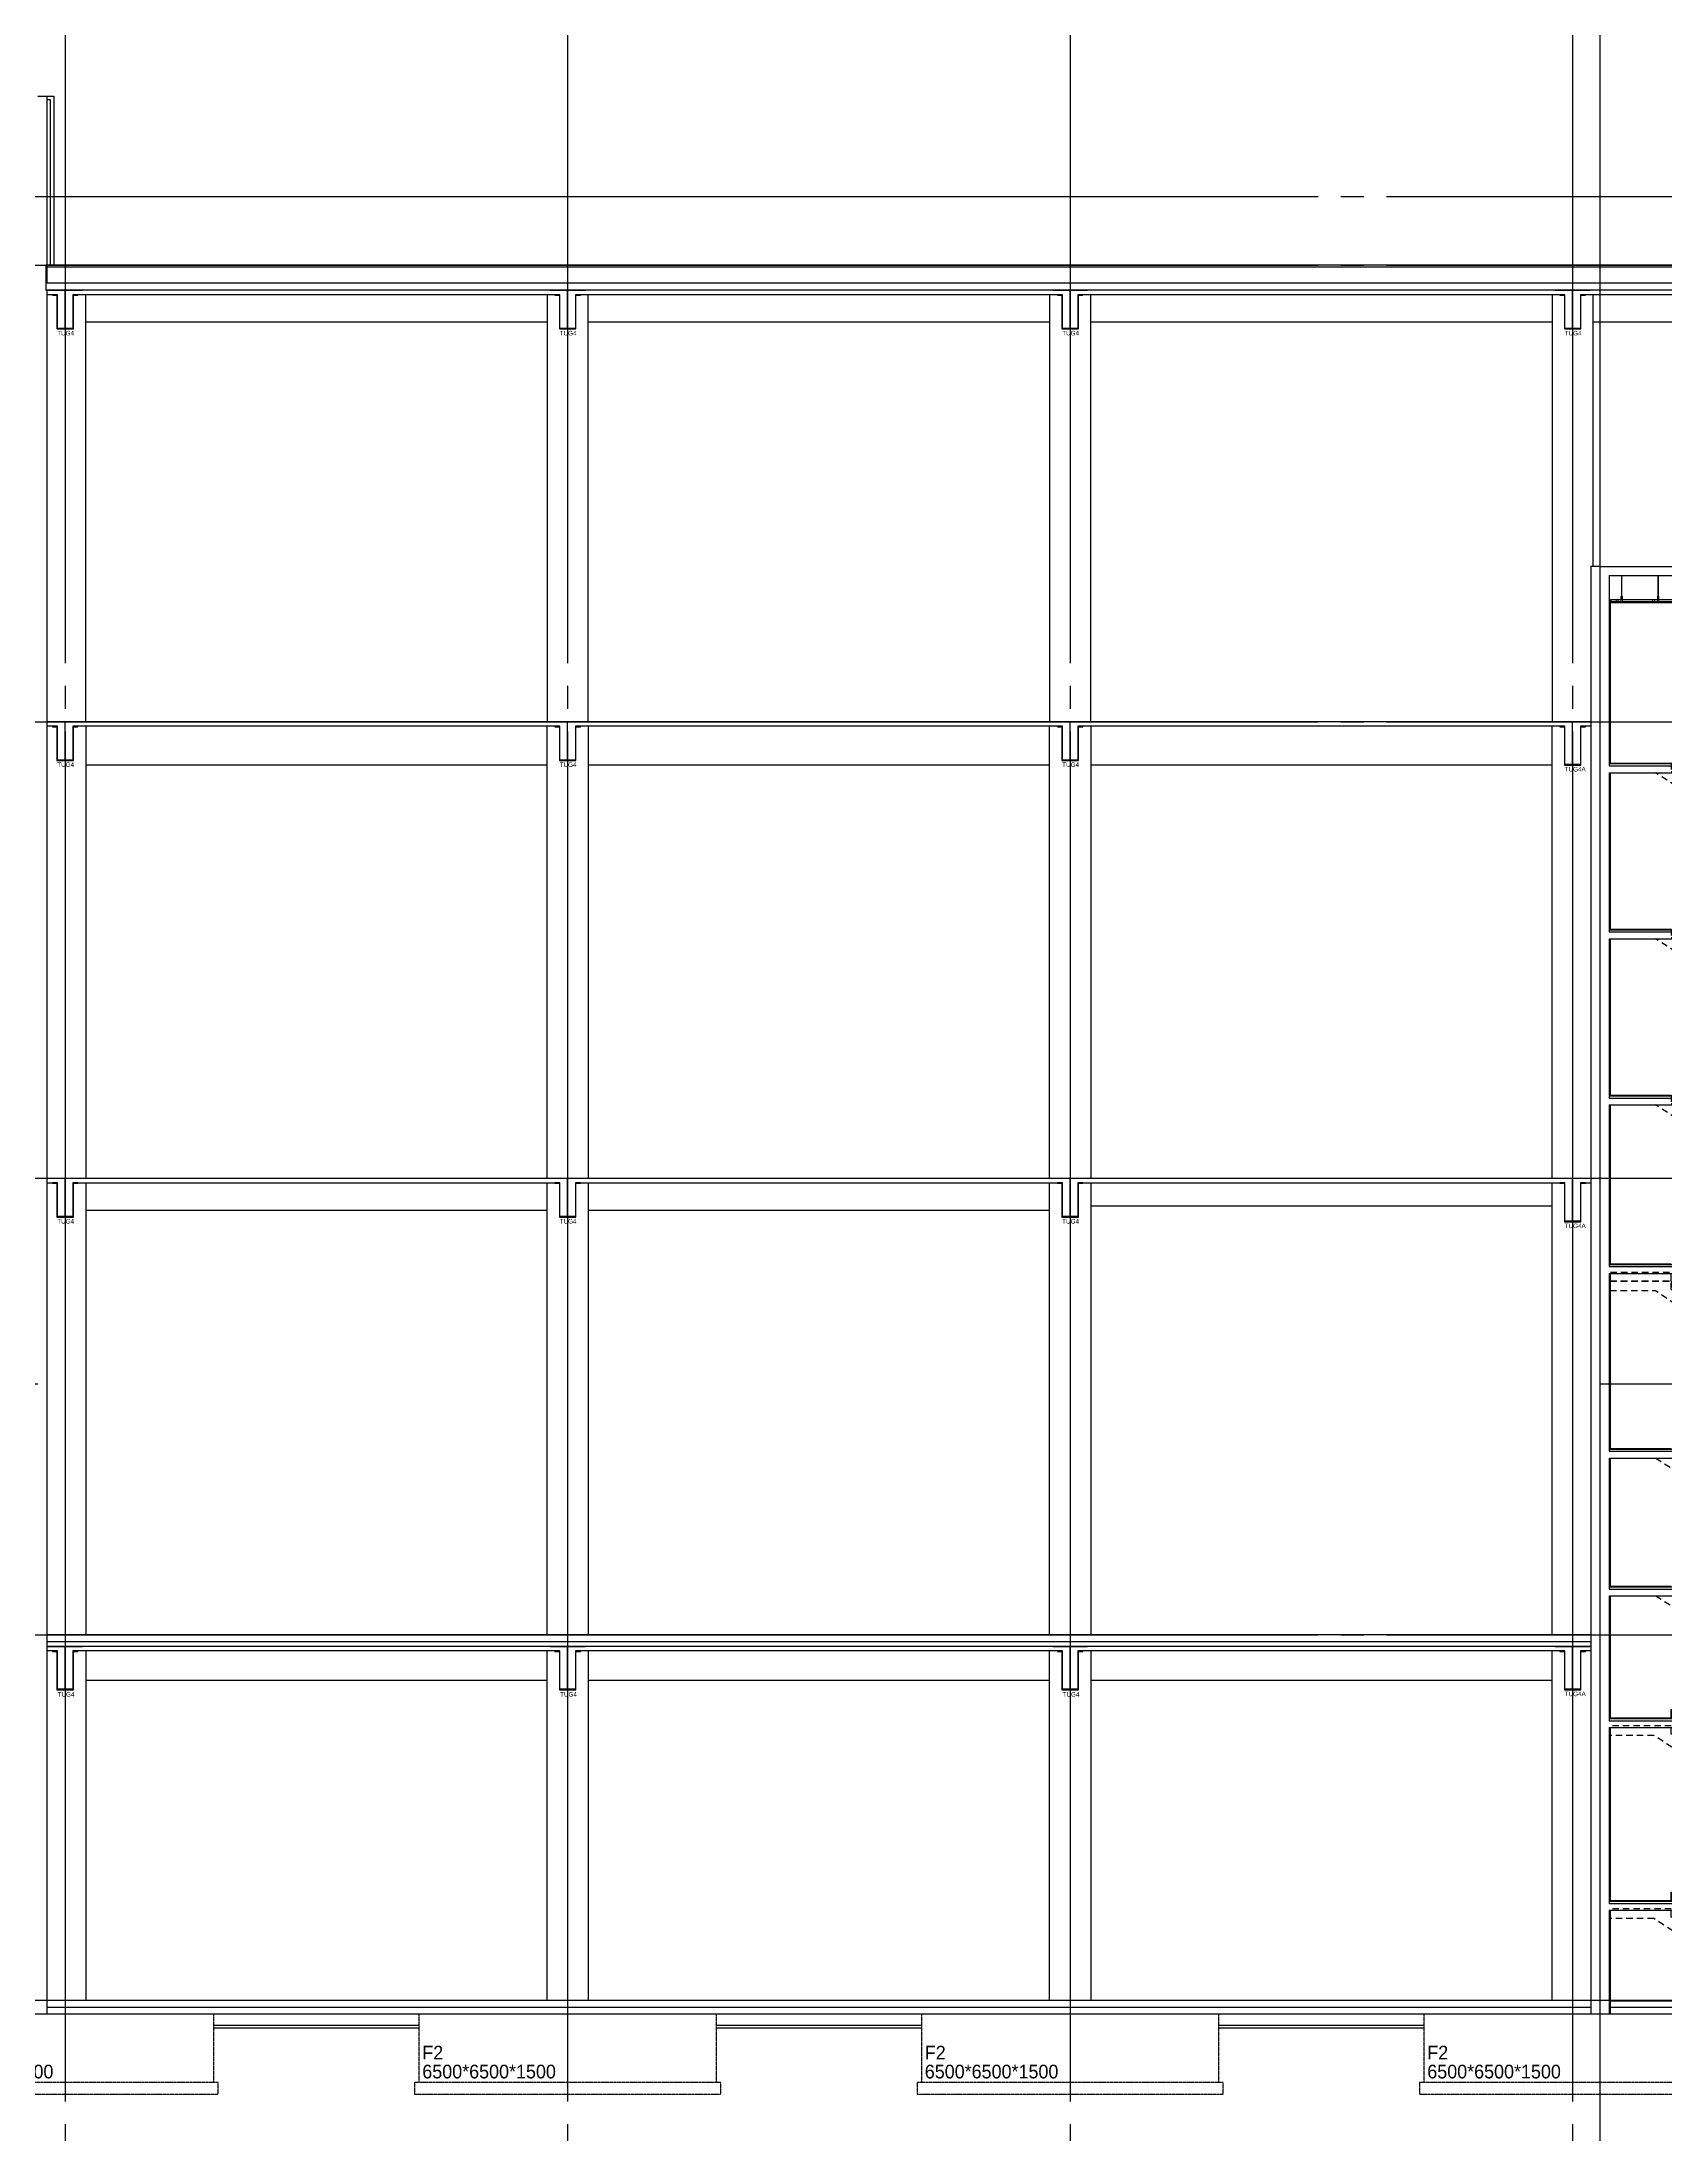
# Model space of a CAD drawing. Extents: x 152195838 to 323921156, y 365159662 to 730681027.
# Drawn here: x 160641997 to 160677532, y 365191130 to 365236951 of the extents above; entities that cross this region are included whole.
import ezdxf
from ezdxf.enums import TextEntityAlignment as Align
from ezdxf.xclip import XClip

# ---------------------------------------------------------------- set-up
doc = ezdxf.new("R2010")
doc.units = 0
doc.header["$MEASUREMENT"] = 0
doc.header["$XCLIPFRAME"] = 0
for name, pattern in [('CEN', [63, 60, -1, 1, -1]), ('H4', [4, 2, -2]), ('HIDDENX2', [0.75, 0.5, -0.25]), ('HIDK', [2.3, 1.4, -0.9])]:
    doc.linetypes.add(name, pattern=pattern)
doc.layers.get('0').update_dxf_attribs({"linetype": 'CONTINUOUS'})
doc.layers.get('Defpoints').update_dxf_attribs({"linetype": 'CONTINUOUS'})
for name, color, linetype in [('4', 4, 'CONTINUOUS'), ('4A.TEC CEN', 1, 'CEN'), ('4A.TEC ELE 4', 9, 'CONTINUOUS'), ('4A.TEC 단열재', 252, 'CONTINUOUS'), ('4A.TEC 마감선 1', 6, 'CONTINUOUS'), ('4A.TEC 벽체 1', 2, 'CONTINUOUS'), ('4A.TEC 벽체 2', 3, 'CONTINUOUS'), ('4A.TEC 벽체 3', 4, 'CONTINUOUS'), ('6A', 6, 'H4'), ('CEN', 1, 'CEN'), ('COL', 2, 'CONTINUOUS'), ('ELE', 4, 'CONTINUOUS'), ('FIN', 6, 'CONTINUOUS'), ('k-BESTO', 4, 'CONTINUOUS'), ('STL', 3, 'CONTINUOUS'), ('text', 3, 'CONTINUOUS'), ('㈜SE&C 기둥', 2, 'CONTINUOUS'), ('㈜SE&C 벽체 1', 2, 'CONTINUOUS'), ('㈜SE&C 벽체 4', 7, 'CONTINUOUS')]:
    doc.layers.add(name, color=color, linetype=linetype)
doc.layers.add('CEIL', color=9, linetype='CONTINUOUS', lineweight=0)
doc.layers.add('DEFPOINT', color=135, linetype='CONTINUOUS', plot=False)
doc.styles.add('돋움', font='')
doc.styles.get('돋움').set_extended_font_data('돋움')

# ---------------------------------------------------------------- blocks, each defined once
blk = doc.blocks.new('zw$B727')
at = {"layer": '4'}
for p, q in [((0, 0), (0, 71)), ((200, 0), (0, 0)), ((200, 0), (200, 71))]:
    blk.add_line(p, q, dxfattribs=at)
at = {"layer": '6A'}
for p, q in [((180, 71), (200, 71)), ((180, 66), (198, 66)), ((198, 66), (236, 10)), ((200, 71), (241, 10))]:
    blk.add_line(p, q, dxfattribs=at)
at = {"layer": 'FIN'}
for p, q in [((20, 35), (20, 71)), ((20, 35), (35, 20)), ((35, 20), (165, 20)), ((165, 20), (180, 34)), ((180, 34), (180, 71))]:
    blk.add_line(p, q, dxfattribs=at)
at = {"layer": 'STL'}
for points in [[(0, 100), (2, 100, -0.414214), (4, 97), (4, 75), (17, 75, -0.414214), (20, 72), (20, 71), (0, 71)], [(200, 100), (198, 100, 0.414214), (196, 97), (196, 75), (183, 75, 0.414214), (180, 72), (180, 71), (200, 71)]]:
    blk.add_lwpolyline(points, format="xyb", close=True, dxfattribs=at)
blk = doc.blocks.new('A$C7c49193b')
at = {"layer": 'Defpoints'}
for p, q in [((0, 865), (760, 865)), ((380, 165), (380, 865))]:
    blk.add_line(p, q, dxfattribs=at)
at = {"layer": 'k-BESTO'}
for p, q in [((100, 765), (100, 755)), ((210, 765), (100, 765)), ((100, 765), (100, 765)), ((100, 755), (200, 755)), ((200, 755), (200, 165)), ((210, 175), (210, 765)), ((660, 765), (550, 765)), ((550, 765), (550, 175)), ((560, 165), (560, 755)), ((560, 755), (660, 755)), ((660, 755), (660, 765)), ((200, 165), (560, 165)), ((550, 175), (210, 175))]:
    blk.add_line(p, q, dxfattribs=at)
at = {"layer": 'DEFPOINT', "linetype": 'ByBlock', "style": '돋움'}
blk.add_text('TUG15', height=100, dxfattribs=at).set_placement((206, 74), align=Align.MIDDLE_LEFT)
blk = doc.blocks.new('A$Ca25875d5')
at = {"layer": 'Defpoints'}
for p, q in [((0, 915), (760, 915)), ((380, 165), (380, 915))]:
    blk.add_line(p, q, dxfattribs=at)
at = {"layer": 'k-BESTO'}
for p, q in [((100, 815), (100, 805)), ((210, 815), (100, 815)), ((100, 815), (100, 815)), ((100, 805), (200, 805)), ((200, 805), (200, 165)), ((210, 175), (210, 815)), ((660, 815), (550, 815)), ((550, 815), (550, 175)), ((560, 165), (560, 805)), ((560, 805), (660, 805)), ((660, 805), (660, 815)), ((200, 165), (560, 165)), ((550, 175), (210, 175))]:
    blk.add_line(p, q, dxfattribs=at)
at = {"layer": 'DEFPOINT', "linetype": 'ByBlock', "style": '돋움'}
blk.add_text('TUG16', height=100, dxfattribs=at).set_placement((206, 74), align=Align.MIDDLE_LEFT)
blk = doc.blocks.new('A$C56915971')
at = {"layer": 'Defpoints'}
for p, q in [((0, 1175), (760, 1175)), ((380, 175), (380, 1175))]:
    blk.add_line(p, q, dxfattribs=at)
at = {"layer": 'k-BESTO'}
for p, q in [((100, 1075), (100, 1065)), ((210, 1075), (100, 1075)), ((100, 1075), (100, 1075)), ((100, 1065), (200, 1065)), ((200, 1065), (200, 175)), ((210, 185), (210, 1075)), ((660, 1075), (550, 1075)), ((550, 1075), (550, 185)), ((560, 175), (560, 1065)), ((560, 1065), (660, 1065)), ((660, 1065), (660, 1075)), ((200, 175), (560, 175)), ((550, 185), (210, 185))]:
    blk.add_line(p, q, dxfattribs=at)
at = {"layer": 'DEFPOINT', "linetype": 'ByBlock', "style": '돋움'}
blk.add_text('TUB12', height=100, dxfattribs=at).set_placement((215, 74), align=Align.MIDDLE_LEFT)
blk = doc.blocks.new('A$C9a69253e')
at = {"layer": 'Defpoints'}
for p, q in [((0, 1014), (760, 1014)), ((380, 164), (380, 1014))]:
    blk.add_line(p, q, dxfattribs=at)
at = {"layer": 'k-BESTO'}
for p, q in [((100, 914), (100, 904)), ((210, 914), (100, 914)), ((100, 914), (100, 914)), ((100, 904), (200, 904)), ((200, 904), (200, 164)), ((210, 174), (210, 914)), ((660, 914), (550, 914)), ((550, 914), (550, 174)), ((560, 164), (560, 904)), ((560, 904), (660, 904)), ((660, 904), (660, 914)), ((200, 164), (560, 164)), ((550, 174), (210, 174))]:
    blk.add_line(p, q, dxfattribs=at)
at = {"layer": 'DEFPOINT', "linetype": 'ByBlock', "style": '돋움'}
blk.add_text('TUG4', height=100, dxfattribs=at).set_placement((206, 73), align=Align.MIDDLE_LEFT)
blk = doc.blocks.new('A$C8f3fa318')
at = {"layer": 'Defpoints'}
for p, q in [((0, 864), (760, 864)), ((380, 164), (380, 864))]:
    blk.add_line(p, q, dxfattribs=at)
at = {"layer": 'k-BESTO'}
for p, q in [((100, 764), (100, 754)), ((210, 764), (100, 764)), ((100, 764), (100, 764)), ((100, 754), (200, 754)), ((200, 754), (200, 164)), ((210, 174), (210, 764)), ((660, 764), (550, 764)), ((550, 764), (550, 174)), ((560, 164), (560, 754)), ((560, 754), (660, 754)), ((660, 754), (660, 764)), ((200, 164), (560, 164)), ((550, 174), (210, 174))]:
    blk.add_line(p, q, dxfattribs=at)
at = {"layer": 'DEFPOINT', "linetype": 'ByBlock', "style": '돋움'}
blk.add_text('TUG3', height=100, dxfattribs=at).set_placement((206, 73), align=Align.MIDDLE_LEFT)
blk = doc.blocks.new('zw$4995')
at = {"layer": 'Defpoints'}
for p, q in [((0, 1094), (760, 1094)), ((380, 144), (380, 1094))]:
    blk.add_line(p, q, dxfattribs=at)
at = {"layer": 'k-BESTO'}
for p, q in [((100, 994), (100, 984)), ((210, 994), (100, 994)), ((100, 994), (100, 994)), ((100, 984), (200, 984)), ((200, 984), (200, 144)), ((210, 154), (210, 994)), ((660, 994), (550, 994)), ((550, 994), (550, 154)), ((560, 144), (560, 984)), ((560, 984), (660, 984)), ((660, 984), (660, 994)), ((200, 144), (560, 144)), ((550, 154), (210, 154))]:
    blk.add_line(p, q, dxfattribs=at)
at = {"layer": 'DEFPOINT', "linetype": 'ByBlock', "style": '돋움'}
blk.add_text('TUG4A', height=100, dxfattribs=at).set_placement((206, 53), align=Align.MIDDLE_LEFT)
blk = doc.blocks.new('A$C5a8f3921')
at = {"layer": 'Defpoints'}
for p, q in [((0, 864), (760, 864)), ((380, 114), (380, 864))]:
    blk.add_line(p, q, dxfattribs=at)
at = {"layer": 'k-BESTO'}
for p, q in [((100, 764), (100, 754)), ((210, 764), (100, 764)), ((100, 764), (100, 764)), ((100, 754), (200, 754)), ((200, 754), (200, 114)), ((210, 124), (210, 764)), ((660, 764), (550, 764)), ((550, 764), (550, 124)), ((560, 114), (560, 754)), ((560, 754), (660, 754)), ((660, 754), (660, 764)), ((200, 114), (560, 114)), ((550, 124), (210, 124))]:
    blk.add_line(p, q, dxfattribs=at)
at = {"layer": 'DEFPOINT', "linetype": 'ByBlock', "style": '돋움'}
blk.add_text('TUG3A', height=100, dxfattribs=at).set_placement((206, 23), align=Align.MIDDLE_LEFT)
blk = doc.blocks.new('zw$74A5')
at = {"layer": 'Defpoints'}
for p, q in [((0, 1094), (760, 1094)), ((380, 144), (380, 1094))]:
    blk.add_line(p, q, dxfattribs=at)
at = {"layer": 'k-BESTO'}
for p, q in [((100, 994), (100, 984)), ((210, 994), (100, 994)), ((100, 994), (100, 994)), ((100, 984), (200, 984)), ((200, 984), (200, 144)), ((210, 154), (210, 994)), ((660, 994), (550, 994)), ((550, 994), (550, 154)), ((560, 144), (560, 984)), ((560, 984), (660, 984)), ((660, 984), (660, 994)), ((200, 144), (560, 144)), ((550, 154), (210, 154))]:
    blk.add_line(p, q, dxfattribs=at)
at = {"layer": 'DEFPOINT', "linetype": 'ByBlock', "style": '돋움'}
blk.add_text('TUB13A', height=100, dxfattribs=at).set_placement((206, 53), align=Align.MIDDLE_LEFT)
blk = doc.blocks.new('B-2-3F')
at = {"layer": '4A.TEC ELE 4'}
for p, q in [((38810, 9900, -1667), (40010, 10000, -1667)), ((38810, 10000, -1667), (40010, 9900, -1667))]:
    blk.add_line(p, q, dxfattribs=at)
at = {"layer": '4A.TEC ELE 4', "elevation": -1667}
blk.add_lwpolyline([(40010, 10000), (38810, 10000), (38810, 9900), (40010, 9900)], close=True, dxfattribs=at)
at = {"layer": '4A.TEC 마감선 1', "color": 6, "ltscale": 0.5}
for p, q in [((23850, 9000, -1667), (250, 8750, -1667)), ((23850, 8950, -1667), (250, 8700, -1667))]:
    blk.add_line(p, q, dxfattribs=at)
at = {"layer": '4A.TEC 벽체 3'}
for p, q in [((38685, 9900, -1667), (38685, 0, -1667)), ((38810, 9900, -1667), (38810, 0, -1667))]:
    blk.add_line(p, q, dxfattribs=at)
at = {"layer": 'ELE', "elevation": -1667, "flags": 128}
for points in [[(38685, 9900), (38485, 9900), (38485, 9883), (38579, 9883), (38579, 9317), (38485, 9317), (38485, 9300), (38685, 9300), (38685, 9317), (38590, 9317), (38590, 9883), (38685, 9883)], [(86090, 9900), (85890, 9900), (85890, 9883), (85985, 9883), (85985, 9317), (85890, 9317), (85890, 9300), (86090, 9300), (86090, 9317), (85996, 9317), (85996, 9883), (86090, 9883)]]:
    blk.add_lwpolyline(points, close=True, dxfattribs=at)
at = {"layer": '㈜SE&C 기둥', "color": 8, "ltscale": 0.5, "elevation": -1667}
for points in [[(24900, 9900), (24900, 0)], [(35000, 0), (35000, 9900)], [(35900, 9900), (35900, 0)], [(46900, 9900), (46900, 0)], [(57000, 0), (57000, 9900)], [(57900, 9900), (57900, 0)], [(68000, 0), (68000, 9900)], [(68900, 9900), (68900, 0)], [(79000, 0), (79000, 9900)], [(90000, 0), (90000, 9900)], [(90900, 9900), (90900, 0)], [(101000, 0), (101000, 9900)], [(101900, 9900), (101900, 0)], [(0, 0), (0, 8500)], [(900, 8500), (900, 0)], [(13000, 0), (13000, 8500)], [(13900, 8500), (13900, 0)], [(24000, 0), (24000, 8500)]]:
    blk.add_lwpolyline(points, dxfattribs=at)
at = {"layer": '㈜SE&C 벽체 1'}
for p, q in [((23850, 8600, -1667), (23850, 10000, -1667)), ((40010, 10000, -1667), (23850, 10000, -1667)), ((24050, 8600, -1667), (24050, 9900, -1667)), ((24280, 9900, -1667), (24050, 9900, -1667)), ((35280, 9900, -1667), (24620, 9900, -1667)), ((40010, 9900, -1667), (35620, 9900, -1667)), ((79850, 10000, -1667), (46050, 10000, -1667)), ((46280, 9900, -1667), (46050, 9900, -1667)), ((57280, 9900, -1667), (46620, 9900, -1667)), ((68280, 9900, -1667), (57620, 9900, -1667)), ((79280, 9900, -1667), (68620, 9900, -1667)), ((79850, 9900, -1667), (79620, 9900, -1667)), ((101650, 10000, -1667), (85890, 10000, -1667)), ((90280, 9900, -1667), (85890, 9900, -1667)), ((101280, 9900, -1667), (90620, 9900, -1667)), ((101900, 9900, -1667), (101620, 9900, -1667)), ((101900, 10000, -1667), (101900, 9900, -1667)), ((280, 8500, -1667), (0, 8500, -1667)), ((23850, 8600, -1667), (250, 8600, -1667)), ((6780, 8500, -1667), (620, 8500, -1667)), ((13280, 8500, -1667), (7120, 8500, -1667)), ((18780, 8500, -1667), (13620, 8500, -1667)), ((24280, 8500, -1667), (19120, 8500, -1667)), ((24830, 8600, -1667), (24050, 8600, -1667)), ((24830, 8500, -1667), (24620, 8500, -1667)), ((24830, 8600, -1667), (24830, 8500, -1667))]:
    blk.add_line(p, q, dxfattribs=at)
at = {"layer": '㈜SE&C 벽체 1', "elevation": -1667}
blk.add_lwpolyline([(250, 8600), (250, 10500), (0, 10500), (0, 8500)], dxfattribs=at)
blk.add_lwpolyline([(101650, 10300), (101950, 10300), (101950, 10000), (101650, 10000)], close=True, dxfattribs=at)
at = {"layer": '㈜SE&C 벽체 4'}
for p, q in [((35000, 9050, -1667), (24900, 9050, -1667)), ((38685, 9050, -1667), (35900, 9050, -1667)), ((57000, 9050, -1667), (46900, 9050, -1667)), ((68000, 9050, -1667), (57900, 9050, -1667)), ((79000, 9050, -1667), (68900, 9050, -1667)), ((90000, 9050, -1667), (85890, 9050, -1667)), ((101000, 9050, -1667), (90900, 9050, -1667)), ((13000, 7350, -1667), (900, 7350, -1667)), ((24000, 7350, -1667), (13900, 7350, -1667))]:
    blk.add_line(p, q, dxfattribs=at)
at = {"layer": '4A.TEC 벽체 1', "xscale": -1}
blk.add_blockref('zw$B727', (1150, 8650, -1667), dxfattribs=at)
at = {"layer": 'ELE'}
for name, p in [('A$C5a8f3921', (24070, 9136, -1667)), ('zw$4995', (35070, 8906, -1667)), ('A$C9a69253e', (46070, 8986, -1667)), ('A$C9a69253e', (57070, 8986, -1667)), ('A$C9a69253e', (68070, 8986, -1667)), ('zw$4995', (79070, 8906, -1667)), ('zw$4995', (90070, 8906, -1667)), ('A$C8f3fa318', (101070, 9136, -1667)), ('A$C7c49193b', (70, 7735, -1667)), ('A$C56915971', (6570, 7425, -1667)), ('A$Ca25875d5', (13070, 7685, -1667)), ('zw$74A5', (18570, 7506, -1667)), ('A$C7c49193b', (24070, 7735, -1667))]:
    blk.add_blockref(name, p, dxfattribs=at)
blk = doc.blocks.new('A$Cf633c675')
at = {"layer": '4A.TEC CEN', "color": 8, "ltscale": 500}
for p, q in [((58362, 59210, 0), (92848, 59210, 0)), ((58362, 49210, 0), (92848, 49210, 0)), ((58362, 39210, 0), (92848, 39210, 0)), ((58362, 34710, 0), (92848, 34710, 0)), ((58362, 29210, 0), (92848, 29210, 0)), ((58362, 21210, 0), (92848, 21210, 0))]:
    blk.add_line(p, q, dxfattribs=at)
blk = doc.blocks.new('3층계단')
at = {"layer": '4A.TEC CEN', "color": 8, "ltscale": 500}
for p, q in [((58362, 59210, 0), (92848, 59210, 0)), ((58362, 49210, 0), (92848, 49210, 0)), ((58362, 39210, 0), (92848, 39210, 0)), ((58362, 34710, 0), (92848, 34710, 0)), ((58362, 29210, 0), (92848, 29210, 0)), ((58362, 21210, 0), (92848, 21210, 0))]:
    blk.add_line(p, q, dxfattribs=at)
at = {"layer": '4A.TEC 마감선 1'}
blk.add_line((72170, 21060, 0), (77410, 21060, 0), dxfattribs=at)
at = {"layer": '4A.TEC 벽체 1'}
for p, q in [((71770, 52610, 0), (77810, 52610, 0)), ((72170, 52410, 0), (72170, 48241, 0)), ((72170, 52410, 0), (77410, 52410, 0)), ((72170, 48241, 0), (74150, 48241, 0)), ((72170, 48091, 0), (72170, 44605, 0)), ((72170, 48091, 0), (74193, 48091, 0)), ((72170, 44605, 0), (73590, 44605, 0)), ((72170, 44455, 0), (72170, 40968, 0)), ((72170, 44455, 0), (73633, 44455, 0)), ((72170, 40968, 0), (73590, 40968, 0)), ((72170, 40818, 0), (72170, 37275, 0)), ((72170, 40818, 0), (73633, 40818, 0)), ((72170, 37275, 0), (73590, 37275, 0)), ((72170, 37125, 0), (72170, 33231, 0)), ((72170, 37125, 0), (73633, 37125, 0)), ((72170, 33231, 0), (73590, 33231, 0)), ((72170, 33081, 0), (72170, 30215, 0)), ((72170, 33081, 0), (73633, 33081, 0)), ((72170, 30215, 0), (73590, 30215, 0)), ((72170, 30065, 0), (72170, 27332, 0)), ((72170, 30065, 0), (73633, 30065, 0)), ((72170, 27182, 0), (72170, 23332, 0)), ((72170, 23182, 0), (72170, 20910, 0)), ((72170, 23182, 0), (73634, 23182, 0)), ((72170, 20910, 0), (77410, 20910, 0))]:
    blk.add_line(p, q, dxfattribs=at)
at = {"layer": '4A.TEC 벽체 1', "elevation": 0, "flags": 128}
for points in [[(72170, 27332), (73590, 27332), (73590, 27514), (73870, 27514), (73870, 27696), (74150, 27696), (74150, 27877), (74430, 27877), (74430, 28059), (74710, 28059), (74710, 28241), (74990, 28241), (74990, 28423), (75270, 28423), (75270, 28605), (75550, 28605), (75550, 28787), (75830, 28787), (75830, 28968), (76110, 28968), (76110, 29150), (77410, 29150)], [(72170, 27182), (73634, 27182), (76434, 29000), (77410, 29000)], [(72170, 23332), (73590, 23332), (73590, 23514), (73870, 23514), (73870, 23696), (74150, 23696), (74150, 23877), (74430, 23877), (74430, 24059), (74710, 24059), (74710, 24241), (74990, 24241), (74990, 24423), (75270, 24423), (75270, 24605), (75550, 24605), (75550, 24787), (75830, 24787), (75830, 24968), (76110, 24968), (76110, 25150), (77410, 25150)]]:
    blk.add_lwpolyline(points, dxfattribs=at)
at = {"layer": 'CEIL'}
for p, q in [((72438, 51954, 0), (72438, 52410, 0)), ((72447, 51954, 0), (72447, 52410, 0)), ((73238, 51954, 0), (73238, 52410, 0)), ((73247, 51954, 0), (73247, 52410, 0)), ((72215, 51848, 0), (72215, 51886, 0)), ((72320, 51853, 0), (72320, 51888, 0)), ((72365, 51888, 0), (72320, 51888, 0)), ((72323, 51879, 0), (72320, 51879, 0)), ((72325, 51848, 0), (72320, 51853, 0)), ((72320, 51848, 0), (72320, 51829, 0)), ((72325, 51848, 0), (72320, 51848, 0)), ((72320, 51829, 0), (72326, 51829, 0)), ((72322, 51846, 0), (72322, 51831, 0)), ((72325, 51846, 0), (72322, 51846, 0)), ((72363, 51840, 0), (72322, 51840, 0)), ((72322, 51831, 0), (72325, 51831, 0)), ((72327, 51879, 0), (72324, 51879, 0)), ((72325, 51846, 0), (72325, 51848, 0)), ((72327, 51884, 0), (72327, 51888, 0)), ((72327, 51879, 0), (72327, 51883, 0)), ((72336, 51829, 0), (72349, 51829, 0)), ((72338, 51831, 0), (72348, 51831, 0)), ((72339, 51884, 0), (72339, 51888, 0)), ((72339, 51879, 0), (72339, 51883, 0)), ((72343, 51879, 0), (72339, 51879, 0)), ((72346, 51879, 0), (72344, 51879, 0)), ((72346, 51884, 0), (72346, 51888, 0)), ((72346, 51879, 0), (72346, 51883, 0)), ((72358, 51884, 0), (72358, 51888, 0)), ((72358, 51879, 0), (72358, 51883, 0)), ((72361, 51879, 0), (72358, 51879, 0)), ((72359, 51829, 0), (72365, 51829, 0)), ((72360, 51848, 0), (72365, 51853, 0)), ((72365, 51848, 0), (72360, 51848, 0)), ((72360, 51846, 0), (72360, 51848, 0)), ((72363, 51846, 0), (72360, 51846, 0)), ((72361, 51831, 0), (72363, 51831, 0)), ((72365, 51879, 0), (72362, 51879, 0)), ((72363, 51831, 0), (72363, 51846, 0)), ((72365, 51853, 0), (72365, 51888, 0)), ((72365, 51829, 0), (72365, 51848, 0)), ((72428, 51845, 0), (72428, 51954, 0)), ((72458, 51954, 0), (72428, 51954, 0)), ((72428, 51950, 0), (72458, 51950, 0)), ((72458, 51906, 0), (72428, 51906, 0)), ((72428, 51845, 0), (72458, 51845, 0)), ((72456, 51956, 0), (72429, 51956, 0)), ((72429, 51956, 0), (72429, 51954, 0)), ((72429, 51948, 0), (72429, 51950, 0)), ((72429, 51948, 0), (72456, 51948, 0)), ((72434, 51960, 0), (72434, 51956, 0)), ((72434, 51943, 0), (72434, 51948, 0)), ((72450, 51962, 0), (72436, 51962, 0)), ((72450, 51941, 0), (72436, 51941, 0)), ((72436, 51893, 0), (72450, 51893, 0)), ((72438, 51928, 0), (72438, 51950, 0)), ((72445, 51926, 0), (72440, 51926, 0)), ((72443, 51887, 0), (72443, 51900, 0)), ((72447, 51928, 0), (72447, 51950, 0)), ((72452, 51960, 0), (72452, 51956, 0)), ((72452, 51943, 0), (72452, 51948, 0)), ((72456, 51956, 0), (72456, 51954, 0)), ((72456, 51948, 0), (72456, 51950, 0)), ((72458, 51845, 0), (72458, 51954, 0)), ((73120, 51853, 0), (73120, 51888, 0)), ((73165, 51888, 0), (73120, 51888, 0)), ((73123, 51879, 0), (73120, 51879, 0)), ((73125, 51848, 0), (73120, 51853, 0)), ((73120, 51848, 0), (73120, 51829, 0)), ((73125, 51848, 0), (73120, 51848, 0)), ((73120, 51829, 0), (73126, 51829, 0)), ((73122, 51846, 0), (73122, 51831, 0)), ((73125, 51846, 0), (73122, 51846, 0)), ((73163, 51840, 0), (73122, 51840, 0)), ((73122, 51831, 0), (73125, 51831, 0)), ((73127, 51879, 0), (73124, 51879, 0)), ((73125, 51846, 0), (73125, 51848, 0)), ((73127, 51884, 0), (73127, 51888, 0)), ((73127, 51879, 0), (73127, 51883, 0)), ((73136, 51829, 0), (73149, 51829, 0)), ((73138, 51831, 0), (73148, 51831, 0)), ((73139, 51884, 0), (73139, 51888, 0)), ((73139, 51879, 0), (73139, 51883, 0)), ((73143, 51879, 0), (73139, 51879, 0)), ((73146, 51879, 0), (73144, 51879, 0)), ((73146, 51884, 0), (73146, 51888, 0)), ((73146, 51879, 0), (73146, 51883, 0)), ((73158, 51884, 0), (73158, 51888, 0)), ((73158, 51879, 0), (73158, 51883, 0)), ((73161, 51879, 0), (73158, 51879, 0)), ((73159, 51829, 0), (73165, 51829, 0)), ((73160, 51848, 0), (73165, 51853, 0)), ((73165, 51848, 0), (73160, 51848, 0)), ((73160, 51846, 0), (73160, 51848, 0)), ((73163, 51846, 0), (73160, 51846, 0)), ((73161, 51831, 0), (73163, 51831, 0)), ((73165, 51879, 0), (73162, 51879, 0)), ((73163, 51831, 0), (73163, 51846, 0)), ((73165, 51853, 0), (73165, 51888, 0)), ((73165, 51829, 0), (73165, 51848, 0)), ((73228, 51845, 0), (73228, 51954, 0)), ((73258, 51954, 0), (73228, 51954, 0)), ((73228, 51950, 0), (73258, 51950, 0)), ((73258, 51906, 0), (73228, 51906, 0)), ((73228, 51845, 0), (73258, 51845, 0)), ((73256, 51956, 0), (73229, 51956, 0)), ((73229, 51956, 0), (73229, 51954, 0)), ((73229, 51948, 0), (73229, 51950, 0)), ((73229, 51948, 0), (73256, 51948, 0)), ((73234, 51960, 0), (73234, 51956, 0)), ((73234, 51943, 0), (73234, 51948, 0)), ((73250, 51962, 0), (73236, 51962, 0)), ((73250, 51941, 0), (73236, 51941, 0)), ((73236, 51893, 0), (73250, 51893, 0)), ((73238, 51928, 0), (73238, 51950, 0)), ((73245, 51926, 0), (73240, 51926, 0)), ((73243, 51887, 0), (73243, 51900, 0)), ((73247, 51928, 0), (73247, 51950, 0)), ((73252, 51960, 0), (73252, 51956, 0)), ((73252, 51943, 0), (73252, 51948, 0)), ((73256, 51956, 0), (73256, 51954, 0)), ((73256, 51948, 0), (73256, 51950, 0)), ((73258, 51845, 0), (73258, 51954, 0))]:
    blk.add_line(p, q, dxfattribs=at)
at = {"layer": 'CEIL', "elevation": 0}
for points in [[(72215, 51886), (77365, 51886)], [(77365, 51848), (72215, 51848)]]:
    blk.add_lwpolyline(points, dxfattribs=at)
at = {"layer": 'CEIL'}
for centre, radius in [((72443, 51893, 0), 7), ((72443, 51893, 0), 5), ((73243, 51893, 0), 7), ((73243, 51893, 0), 5)]:
    blk.add_circle(centre, radius, dxfattribs=at)
for centre, radius, start, end in [((72331, 51829, 0), 7, 16.6015, 163.3985), ((72331, 51829, 0), 5, 0, 180), ((72354, 51829, 0), 7, 16.6015, 163.3985), ((72354, 51829, 0), 5, 0, 180), ((72436, 51960, 0), 2, 90, 180), ((72436, 51943, 0), 2, 180, 270), ((72440, 51928, 0), 2, 180, 270), ((72445, 51928, 0), 2, 270, 0), ((72445, 51928, 0), 2, 270, 0), ((72450, 51960, 0), 2, 0, 90), ((72450, 51943, 0), 2, 270, 0), ((73131, 51829, 0), 7, 16.6015, 163.3985), ((73131, 51829, 0), 5, 0, 180), ((73154, 51829, 0), 7, 16.6015, 163.3985), ((73154, 51829, 0), 5, 0, 180), ((73236, 51960, 0), 2, 90, 180), ((73236, 51943, 0), 2, 180, 270), ((73240, 51928, 0), 2, 180, 270), ((73245, 51928, 0), 2, 270, 0), ((73245, 51928, 0), 2, 270, 0), ((73250, 51960, 0), 2, 0, 90), ((73250, 51943, 0), 2, 270, 0)]:
    blk.add_arc(centre, radius, start, end, dxfattribs=at)
at = {"layer": 'CEN'}
blk.add_line((71970, -101147, 0), (71970, 85715, 0), dxfattribs=at)
at = {"layer": 'COL', "color": 253, "linetype": 'HIDK', "ltscale": 100}
for p, q in [((73189, 33081, 0), (75429, 31661, 0)), ((73189, 30065, 0), (74869, 29000, 0))]:
    blk.add_line(p, q, dxfattribs=at)
at = {"layer": 'COL', "color": 253, "linetype": 'HIDK', "ltscale": 100, "elevation": 0}
for points in [[(73250, 48301), (73530, 48301), (73530, 48119), (73810, 48119), (73810, 47937), (74090, 47937), (74090, 47756), (74370, 47756), (74370, 47574), (74650, 47574), (74650, 47392), (74930, 47392), (74930, 47210), (75210, 47210), (75210, 47028), (75490, 47028), (75490, 46847), (75770, 46847), (75770, 46665), (76050, 46665), (76050, 46483)], [(73250, 44665), (73530, 44665), (73530, 44483), (73810, 44483), (73810, 44301), (74090, 44301), (74090, 44119), (74370, 44119), (74370, 43937), (74650, 43937), (74650, 43756), (74930, 43756), (74930, 43574), (75210, 43574), (75210, 43392), (75490, 43392), (75490, 43210), (75770, 43210), (75770, 43028), (76050, 43028), (76050, 42847)], [(73250, 41028), (73530, 41028), (73530, 40847), (73810, 40847), (73810, 40665), (74090, 40665), (74090, 40483), (74370, 40483), (74370, 40301), (74650, 40301), (74650, 40119), (74930, 40119), (74930, 39937), (75210, 39937), (75210, 39756), (75490, 39756), (75490, 39574), (75770, 39574), (75770, 39392), (76050, 39392), (76050, 39210)], [(72190, 36960), (73530, 36960), (73530, 36773), (73810, 36773), (73810, 36585), (74090, 36585), (74090, 36398), (74370, 36398), (74370, 36210), (74650, 36210), (74650, 36023), (74930, 36023), (74930, 35835), (75210, 35835), (75210, 35648), (75490, 35648), (75490, 35460), (75770, 35460), (75770, 35273), (76050, 35273), (76050, 35085)], [(77390, 25402), (76050, 25402), (76050, 25584), (75770, 25584), (75770, 25766), (75490, 25766), (75490, 25947), (75210, 25947), (75210, 26129), (74930, 26129), (74930, 26311), (74650, 26311), (74650, 26493), (74370, 26493), (74370, 26675), (74090, 26675), (74090, 26857), (73810, 26857), (73810, 27038), (73530, 27038), (73530, 27220), (72190, 27220)], [(76050, 25124), (73145, 27010), (72190, 27010)], [(77390, 21392), (76050, 21392), (76050, 21574), (75770, 21574), (75770, 21756), (75490, 21756), (75490, 21937), (75210, 21937), (75210, 22119), (74930, 22119), (74930, 22301), (74650, 22301), (74650, 22483), (74370, 22483), (74370, 22665), (74090, 22665), (74090, 22847), (73810, 22847), (73810, 23028), (73530, 23028), (73530, 23210), (72190, 23210)], [(75490, 21478), (73145, 23000), (72190, 23000)]]:
    blk.add_lwpolyline(points, dxfattribs=at)
at = {"layer": 'COL', "color": 253, "linetype": 'HIDK', "ltscale": 100, "elevation": 0, "flags": 128}
for points in [[(75944, 46301), (73187, 48091)], [(75944, 42665), (73187, 44455)], [(75953, 39023), (73187, 40818)], [(73530, 36960), (73530, 37148), (72190, 37148)], [(73530, 36773), (73530, 36960), (72190, 36960)], [(72190, 36750), (73186, 36750), (76050, 34832)]]:
    blk.add_lwpolyline(points, dxfattribs=at)
at = {"layer": 'FIN', "color": 5, "ltscale": 30}
for p, q in [((72190, 51886, 0), (72170, 51886, 0)), ((72190, 51886, 0), (72190, 48301, 0)), ((72369, 51886, 0), (72349, 51886, 0)), ((72170, 48301, 0), (74090, 48301, 0)), ((72170, 48291, 0), (74100, 48291, 0)), ((72190, 48091, 0), (72190, 44665, 0)), ((72170, 44665, 0), (73530, 44665, 0)), ((72170, 44655, 0), (73540, 44655, 0)), ((72190, 44455, 0), (72190, 41028, 0)), ((72170, 41028, 0), (73530, 41028, 0)), ((72170, 41018, 0), (73540, 41018, 0)), ((72190, 40818, 0), (72190, 37335, 0)), ((72170, 37335, 0), (73530, 37335, 0)), ((72170, 37325, 0), (73540, 37325, 0)), ((72190, 37125, 0), (72190, 33291, 0)), ((72170, 33291, 0), (73530, 33291, 0)), ((72170, 33281, 0), (73540, 33281, 0)), ((72190, 33081, 0), (72190, 30275, 0)), ((72170, 30275, 0), (73530, 30275, 0)), ((72170, 30265, 0), (73540, 30265, 0)), ((72190, 30065, 0), (72190, 27392, 0)), ((72190, 27182, 0), (72190, 23392, 0)), ((72190, 23182, 0), (72190, 20910, 0)), ((72170, 21210, 0), (77410, 21210, 0)), ((72170, 21200, 0), (77410, 21200, 0))]:
    blk.add_line(p, q, dxfattribs=at)
at = {"layer": 'FIN'}
for p, q in [((77390, 51829, 0), (72190, 51829, 0)), ((77390, 51820, 0), (72190, 51820, 0)), ((77390, 51810, 0), (72190, 51810, 0))]:
    blk.add_line(p, q, dxfattribs=at)
at = {"layer": 'FIN', "color": 5, "ltscale": 30, "elevation": 0, "flags": 128}
for points in [[(72170, 27392), (73530, 27392), (73530, 27574), (73810, 27574), (73810, 27756), (74090, 27756), (74090, 27937), (74370, 27937), (74370, 28119), (74650, 28119), (74650, 28301), (74930, 28301), (74930, 28483), (75210, 28483), (75210, 28665), (75490, 28665), (75490, 28847), (75770, 28847), (75770, 29028), (76050, 29028), (76050, 29210), (77410, 29210)], [(72170, 27382), (73540, 27382), (73540, 27564), (73820, 27564), (73820, 27746), (74100, 27746), (74100, 27927), (74380, 27927), (74380, 28109), (74660, 28109), (74660, 28291), (74940, 28291), (74940, 28473), (75220, 28473), (75220, 28655), (75500, 28655), (75500, 28837), (75780, 28837), (75780, 29018), (76060, 29018), (76060, 29200), (77410, 29200)], [(72170, 23392), (73530, 23392), (73530, 23574), (73810, 23574), (73810, 23756), (74090, 23756), (74090, 23937), (74370, 23937), (74370, 24119), (74650, 24119), (74650, 24301), (74930, 24301), (74930, 24483), (75210, 24483), (75210, 24665), (75490, 24665), (75490, 24847), (75770, 24847), (75770, 25028), (76050, 25028), (76050, 25210), (77410, 25210)], [(72170, 23382), (73540, 23382), (73540, 23564), (73820, 23564), (73820, 23746), (74100, 23746), (74100, 23927), (74380, 23927), (74380, 24109), (74660, 24109), (74660, 24291), (74940, 24291), (74940, 24473), (75220, 24473), (75220, 24655), (75500, 24655), (75500, 24837), (75780, 24837), (75780, 25018), (76060, 25018), (76060, 25200), (77410, 25200)]]:
    blk.add_lwpolyline(points, dxfattribs=at)
blk = doc.blocks.new('A$Cf60f2c28')
at = {"layer": 'Defpoints'}
for p, q in [((0, 1125), (760, 1125)), ((380, 175), (380, 1125))]:
    blk.add_line(p, q, dxfattribs=at)
at = {"layer": 'k-BESTO'}
for p, q in [((100, 1025), (100, 1015)), ((210, 1025), (100, 1025)), ((100, 1025), (100, 1025)), ((100, 1015), (200, 1015)), ((200, 1015), (200, 175)), ((210, 185), (210, 1025)), ((660, 1025), (550, 1025)), ((550, 1025), (550, 185)), ((560, 175), (560, 1015)), ((560, 1015), (660, 1015)), ((660, 1015), (660, 1025)), ((200, 175), (560, 175)), ((550, 185), (210, 185))]:
    blk.add_line(p, q, dxfattribs=at)
at = {"layer": 'DEFPOINT', "linetype": 'ByBlock', "style": '돋움'}
blk.add_text('TUG8', height=100, dxfattribs=at).set_placement((215, 74), align=Align.MIDDLE_LEFT)
blk = doc.blocks.new('A$C998a973e')
at = {"layer": 'Defpoints'}
for p, q in [((0, 975), (760, 975)), ((380, 225), (380, 975))]:
    blk.add_line(p, q, dxfattribs=at)
at = {"layer": 'k-BESTO'}
for p, q in [((100, 875), (100, 865)), ((210, 875), (100, 875)), ((100, 875), (100, 875)), ((100, 865), (200, 865)), ((200, 865), (200, 225)), ((210, 235), (210, 875)), ((660, 875), (550, 875)), ((550, 875), (550, 235)), ((560, 225), (560, 865)), ((560, 865), (660, 865)), ((660, 865), (660, 875)), ((200, 225), (560, 225)), ((550, 235), (210, 235))]:
    blk.add_line(p, q, dxfattribs=at)
at = {"layer": 'DEFPOINT', "linetype": 'ByBlock', "style": '돋움'}
blk.add_text('TUG7', height=100, dxfattribs=at).set_placement((215, 124), align=Align.MIDDLE_LEFT)
blk = doc.blocks.new('A$Cc40f49f7')
at = {"layer": 'Defpoints'}
for p, q in [((0, 1175), (760, 1175)), ((380, 225), (380, 1175))]:
    blk.add_line(p, q, dxfattribs=at)
at = {"layer": 'k-BESTO'}
for p, q in [((100, 1075), (100, 1065)), ((210, 1075), (100, 1075)), ((100, 1075), (100, 1075)), ((100, 1065), (200, 1065)), ((200, 1065), (200, 225)), ((210, 235), (210, 1075)), ((660, 1075), (550, 1075)), ((550, 1075), (550, 235)), ((560, 225), (560, 1065)), ((560, 1065), (660, 1065)), ((660, 1065), (660, 1075)), ((200, 225), (560, 225)), ((550, 235), (210, 235))]:
    blk.add_line(p, q, dxfattribs=at)
at = {"layer": 'DEFPOINT', "linetype": 'ByBlock', "style": '돋움'}
blk.add_text('TUG4', height=100, dxfattribs=at).set_placement((215, 124), align=Align.MIDDLE_LEFT)
blk = doc.blocks.new('B--2-B1')
at = {"layer": '4A.TEC ELE 4'}
for p, q in [((38860, 7650, -1667), (40060, 7750, -1667)), ((38860, 7750, -1667), (40060, 7650, -1667))]:
    blk.add_line(p, q, dxfattribs=at)
at = {"layer": '4A.TEC ELE 4', "elevation": -1667}
blk.add_lwpolyline([(40060, 7750), (38860, 7750), (38860, 7650), (40060, 7650)], close=True, dxfattribs=at)
at = {"layer": '4A.TEC 단열재'}
for p, q in [((38735, 7850, -1667), (250, 7850, -1667)), ((79900, 7850, -1667), (46100, 7850, -1667)), ((90500, 7850, -1667), (85940, 7850, -1667))]:
    blk.add_line(p, q, dxfattribs=at)
at = {"layer": '4A.TEC 마감선 1'}
for p, q in [((38735, 8000, -1667), (250, 8000, -1667)), ((79900, 8000, -1667), (46100, 8000, -1667)), ((90500, 8000, -1667), (85940, 8000, -1667))]:
    blk.add_line(p, q, dxfattribs=at)
at = {"layer": '4A.TEC 마감선 1', "elevation": -1667, "flags": 128}
blk.add_lwpolyline([(89650, 7650), (89650, 0)], dxfattribs=at)
at = {"layer": '4A.TEC 벽체 1', "elevation": -1667}
for points in [[(90200, 7650), (90200, -300)], [(91100, 7450), (91100, -1400)]]:
    blk.add_lwpolyline(points, dxfattribs=at)
at = {"layer": '4A.TEC 벽체 2', "elevation": -1667, "flags": 128}
for points in [[(89800, 7650), (89800, 200)], [(89950, 7650), (89950, 200)]]:
    blk.add_lwpolyline(points, dxfattribs=at)
at = {"layer": '4A.TEC 벽체 3'}
for p, q in [((38735, 7650, -1667), (38735, 0, -1667)), ((38860, 7650, -1667), (38860, 0, -1667))]:
    blk.add_line(p, q, dxfattribs=at)
at = {"layer": 'ELE', "elevation": -1667, "flags": 128}
for points in [[(38735, 7650), (38535, 7650), (38535, 7633), (38630, 7633), (38630, 7067), (38535, 7067), (38535, 7050), (38735, 7050), (38735, 7067), (38641, 7067), (38641, 7633), (38735, 7633)], [(86140, 7650), (85940, 7650), (85940, 7633), (86035, 7633), (86035, 7067), (85940, 7067), (85940, 7050), (86140, 7050), (86140, 7067), (86046, 7067), (86046, 7633), (86140, 7633)]]:
    blk.add_lwpolyline(points, close=True, dxfattribs=at)
at = {"layer": '㈜SE&C 기둥', "color": 8, "ltscale": 0.5, "elevation": -1667}
for points in [[(50, 0), (50, 7650)], [(950, 7650), (950, 0)], [(13050, 0), (13050, 7650)], [(13950, 7650), (13950, 0)], [(24050, 0), (24050, 7650)], [(24950, 7650), (24950, 0)], [(35050, 0), (35050, 7650)], [(35950, 7650), (35950, 0)], [(46950, 7650), (46950, 0)], [(57050, 0), (57050, 7650)], [(57950, 7650), (57950, 0)], [(68050, 0), (68050, 7650)], [(68950, 7650), (68950, 0)], [(79050, 0), (79050, 7650)], [(90050, 0), (90050, 7650)]]:
    blk.add_lwpolyline(points, dxfattribs=at)
at = {"layer": '㈜SE&C 벽체 1'}
for p, q in [((330, 7650, -1667), (50, 7650, -1667)), ((40060, 7750, -1667), (250, 7750, -1667)), ((13330, 7650, -1667), (670, 7650, -1667)), ((24330, 7650, -1667), (13670, 7650, -1667)), ((35330, 7650, -1667), (24670, 7650, -1667)), ((40060, 7650, -1667), (35670, 7650, -1667)), ((79900, 7750, -1667), (46100, 7750, -1667)), ((46330, 7650, -1667), (46100, 7650, -1667)), ((57330, 7650, -1667), (46670, 7650, -1667)), ((68330, 7650, -1667), (57670, 7650, -1667)), ((79330, 7650, -1667), (68670, 7650, -1667)), ((79900, 7650, -1667), (79670, 7650, -1667)), ((91100, 7750, -1667), (85940, 7750, -1667)), ((90200, 7650, -1667), (85940, 7650, -1667))]:
    blk.add_line(p, q, dxfattribs=at)
at = {"layer": '㈜SE&C 벽체 1', "elevation": -1667}
blk.add_lwpolyline([(0, 8000), (300, 8000), (300, 8300), (0, 8300)], close=True, dxfattribs=at)
at = {"layer": '㈜SE&C 벽체 1', "elevation": -1667, "flags": 128}
blk.add_lwpolyline([(50, 7650), (50, 8000), (250, 8000), (250, 7750)], dxfattribs=at)
at = {"layer": '㈜SE&C 벽체 4'}
for p, q in [((24050, 7000, -1667), (13950, 7000, -1667)), ((35050, 7000, -1667), (24950, 7000, -1667)), ((38735, 7000, -1667), (35950, 7000, -1667)), ((57050, 7000, -1667), (46950, 7000, -1667)), ((68050, 7000, -1667), (57950, 7000, -1667)), ((79050, 7000, -1667), (68950, 7000, -1667)), ((13050, 6800, -1667), (950, 6800, -1667))]:
    blk.add_line(p, q, dxfattribs=at)
at = {"layer": 'ELE'}
for name, p in [('A$C998a973e', (120, 6775, -1667)), ('A$Cf60f2c28', (13120, 6625, -1667)), ('A$Cc40f49f7', (24120, 6575, -1667)), ('A$Cc40f49f7', (35120, 6575, -1667)), ('A$Cc40f49f7', (46120, 6575, -1667)), ('A$Cc40f49f7', (57120, 6575, -1667)), ('A$Cc40f49f7', (68120, 6575, -1667)), ('zw$4995', (79120, 6656, -1667))]:
    blk.add_blockref(name, p, dxfattribs=at)
blk = doc.blocks.new('A$C42906cf6')
at = {"layer": 'Defpoints'}
for p, q in [((0, 1014), (760, 1014)), ((380, 164), (380, 1014))]:
    blk.add_line(p, q, dxfattribs=at)
at = {"layer": 'k-BESTO'}
for p, q in [((100, 914), (100, 904)), ((210, 914), (100, 914)), ((100, 914), (100, 914)), ((100, 904), (200, 904)), ((200, 904), (200, 164)), ((210, 174), (210, 914)), ((660, 914), (550, 914)), ((550, 914), (550, 174)), ((560, 164), (560, 904)), ((560, 904), (660, 904)), ((660, 904), (660, 914)), ((200, 164), (560, 164)), ((550, 174), (210, 174))]:
    blk.add_line(p, q, dxfattribs=at)
at = {"layer": 'DEFPOINT', "linetype": 'ByBlock', "style": '돋움'}
blk.add_text('TUG4', height=100, dxfattribs=at).set_placement((206, 73), align=Align.MIDDLE_LEFT)
blk = doc.blocks.new('AFQWF')
at = {"layer": '4A.TEC 단열재'}
blk.add_line((77713, 9600), (22063, 9600), dxfattribs=at)
at = {"layer": '4A.TEC 마감선 1', "color": 6, "ltscale": 0.5}
for p, q in [((77213, 10000), (22063, 10000)), ((77213, 9950), (22063, 9950))]:
    blk.add_line(p, q, dxfattribs=at)
at = {"layer": '㈜SE&C 기둥', "color": 8, "ltscale": 0.5}
for points in [[(22913, 0), (22913, 9350)], [(33013, 9350), (33013, 0)], [(33913, 0), (33913, 9350)], [(44013, 9350), (44013, 0)], [(44913, 0), (44913, 9350)], [(55013, 9350), (55013, 0)], [(55913, 3400), (55913, 9350)]]:
    blk.add_lwpolyline(points, dxfattribs=at)
at = {"layer": '㈜SE&C 벽체 1'}
for p, q in [((77733, 9450), (22063, 9450)), ((22293, 9350), (22063, 9350)), ((33293, 9350), (22633, 9350)), ((44293, 9350), (33633, 9350)), ((55293, 9350), (44633, 9350)), ((66293, 9350), (55633, 9350))]:
    blk.add_line(p, q, dxfattribs=at)
at = {"layer": '㈜SE&C 벽체 4'}
for p, q in [((33013, 8750), (22913, 8750)), ((44013, 8750), (33913, 8750)), ((55013, 8750), (44913, 8750)), ((66013, 8750), (55913, 8750))]:
    blk.add_line(p, q, dxfattribs=at)
at = {"layer": 'ELE'}
for p in [(22083, 8436), (33083, 8436), (44083, 8436), (55083, 8436)]:
    blk.add_blockref('A$C42906cf6', p, dxfattribs=at)
blk = doc.blocks.new('A$C41129959')
at = {"layer": '4A.TEC 마감선 1'}
for p, q in [((20, 450), (0, 435)), ((0, 435), (0, 50))]:
    blk.add_line(p, q, dxfattribs=at)
at = {"layer": '㈜SE&C 벽체 1'}
blk.add_lwpolyline([(0, 450), (20, 450), (20, -100)], dxfattribs=at)
blk = doc.blocks.new('A$C9989e60b')
at = {"layer": 'Defpoints'}
for p, q in [((0, 1014), (760, 1014)), ((380, 164), (380, 1014))]:
    blk.add_line(p, q, dxfattribs=at)
at = {"layer": 'k-BESTO'}
for p, q in [((100, 914), (100, 904)), ((210, 914), (100, 914)), ((100, 914), (100, 914)), ((100, 904), (200, 904)), ((200, 904), (200, 164)), ((210, 174), (210, 914)), ((660, 914), (550, 914)), ((550, 914), (550, 174)), ((560, 164), (560, 904)), ((560, 904), (660, 904)), ((660, 904), (660, 914)), ((200, 164), (560, 164)), ((550, 174), (210, 174))]:
    blk.add_line(p, q, dxfattribs=at)
at = {"layer": 'DEFPOINT', "linetype": 'ByBlock', "style": '돋움'}
blk.add_text('TUG4', height=100, dxfattribs=at).set_placement((206, 73), align=Align.MIDDLE_LEFT)
blk = doc.blocks.new('B-2-2F')
at = {"layer": '㈜SE&C 기둥', "color": 8, "ltscale": 0.5, "elevation": -1667}
for points in [[(46950, 9900), (46950, 0)], [(57050, 0), (57050, 9900)], [(57950, 9900), (57950, 0)], [(68050, 0), (68050, 9900)], [(68950, 9900), (68950, 0)], [(79050, 0), (79050, 9900)]]:
    blk.add_lwpolyline(points, dxfattribs=at)
at = {"layer": '㈜SE&C 벽체 1'}
for p, q in [((46100, 10000, -1667), (79900, 10000, -1667)), ((46100, 9900, -1667), (46330, 9900, -1667)), ((46670, 9900, -1667), (57330, 9900, -1667)), ((57670, 9900, -1667), (68330, 9900, -1667)), ((68670, 9900, -1667), (79330, 9900, -1667)), ((79670, 9900, -1667), (79900, 9900, -1667))]:
    blk.add_line(p, q, dxfattribs=at)
at = {"layer": '㈜SE&C 벽체 4'}
for p, q in [((46950, 9300, -1667), (57050, 9300, -1667)), ((57950, 9300, -1667), (68050, 9300, -1667)), ((68950, 9400, -1667), (79050, 9400, -1667))]:
    blk.add_line(p, q, dxfattribs=at)
at = {"layer": 'ELE'}
for name, p in [('A$C9989e60b', (46120, 8986)), ('A$C9989e60b', (57120, 8986)), ('A$C9989e60b', (68120, 8986)), ('zw$4995', (79120, 8906))]:
    blk.add_blockref(name, p, dxfattribs=at)
blk = doc.blocks.new('A$C81c9b9fe')
at = {"layer": '㈜SE&C 벽체 4', "linetype": 'HIDDENX2', "flags": 128}
for points in [[(6950, 2260), (6950, 760), (450, 760), (450, 2260), (6950, 2260)], [(450, 760), (350, 760), (350, 500), (7050, 500), (7050, 760), (6950, 760)]]:
    blk.add_lwpolyline(points, dxfattribs=at)
at = {"layer": 'DEFPOINT', "linetype": 'ByBlock', "style": '돋움'}
for s, p in [('F2', (518, 1412)), ('6500*6500*1500', (518, 998))]:
    blk.add_text(s, height=300, dxfattribs=at).set_placement(p, align=Align.MIDDLE_LEFT)

msp = doc.modelspace()

# ---------------------------------------------------------------- linework, layer by layer
at = {"layer": '4A.TEC CEN', "color": 8, "ltscale": 500}
for p, q in [((160545434.12, 365233563.33), (160776798.99, 365233563.33)), ((160545434.12, 365232063.33), (160776798.99, 365232063.33)), ((160545434.12, 365222063.33), (160776798.99, 365222063.33)), ((160545434.12, 365212063.33), (160776798.99, 365212063.33)), ((160545434.12, 365202063.33), (160776798.99, 365202063.33)), ((160545434.12, 365194063.33), (160776798.99, 365194063.33))]:
    msp.add_line(p, q, dxfattribs=at)
at = {"layer": '4A.TEC CEN', "color": 8, "ltscale": 500, "flags": 128}
for points in [[(160642506.94, 365253346.04), (160642506.94, 365183761.87)], [(160653506.94, 365253346.04), (160653506.94, 365183761.87)], [(160664506.94, 365253346.04), (160664506.94, 365183761.87)], [(160675506.94, 365253346.04), (160675506.94, 365183761.87)]]:
    msp.add_lwpolyline(points, dxfattribs=at)
at = {"layer": '4A.TEC 단열재'}
msp.add_lwpolyline([(160642106.94, 365193913.33), (160675906.94, 365193913.33)], dxfattribs=at)
at = {"layer": '4A.TEC 마감선 1'}
msp.add_lwpolyline([(160642106.94, 365194063.33), (160675906.94, 365194063.33)], dxfattribs=at)
at = {"layer": '4A.TEC 벽체 1'}
msp.add_lwpolyline([(160596106.94, 365193763.33), (160686206.94, 365193763.33)], dxfattribs=at)
at = {"layer": '4A.TEC 벽체 3', "elevation": -208125}
for points in [[(160642106.94, 365235763.33), (160642256.94, 365235763.33), (160642256.94, 365232063.33)], [(160642106.94, 365235688.33), (160642181.94, 365235688.33), (160642181.94, 365232063.33)]]:
    msp.add_lwpolyline(points, dxfattribs=at)
at = {"layer": '㈜SE&C 벽체 1'}
for p, q in [((160641906.94, 365235763.33, -208125), (160642106.94, 365235763.33, -208125)), ((160642106.94, 365235763.33, -208125), (160642106.94, 365232063.33, -208125)), ((160642086.94, 365231513.33, -208124.55), (160642106.94, 365231513.33, -208125)), ((160642106.94, 365231513.33), (160642106.94, 365193763.33)), ((160675906.94, 365225463.33), (160675906.94, 365193763.33)), ((160676106.94, 365225463.33), (160675906.94, 365225463.33)), ((160650256.94, 365193513.33), (160645756.94, 365193513.33)), ((160661256.94, 365193513.33), (160656756.94, 365193513.33)), ((160672256.94, 365193513.33), (160667756.94, 365193513.33))]:
    msp.add_line(p, q, dxfattribs=at)
at = {"layer": '㈜SE&C 벽체 4'}
for p, q in [((160650256.94, 365193453.33), (160645756.94, 365193453.33)), ((160661256.94, 365193453.33), (160656756.94, 365193453.33)), ((160672256.94, 365193453.33), (160667756.94, 365193453.33))]:
    msp.add_line(p, q, dxfattribs=at)

# ---------------------------------------------------------------- block references
ref = msp.add_blockref('A$Cf633c675', (160564297.42, 365172853.16))
XClip(ref).set_block_clipping_path([(71969.5286620855, 10908.7128179073), (77609.5286620855, 80492.8788198829)])
ref = msp.add_blockref('3층계단', (160604137.42, 365172853.16))
XClip(ref).set_block_clipping_path([(71969.5286620855, 10908.7128179073), (77609.5286620855, 80492.8788198829)])
at = {"layer": '4A.TEC 벽체 3', "linetype": 'Continuous', "xscale": -1}
msp.add_blockref('A$C41129959', (160642106.94, 365231613.33, -208124.55), dxfattribs=at)
at = {"layer": 'ELE'}
for name, p in [('AFQWF', (160620044.2, 365222063.33)), ('A$C81c9b9fe', (160638806.94, 365191503.33)), ('A$C81c9b9fe', (160649806.94, 365191503.33)), ('A$C81c9b9fe', (160660806.94, 365191503.33)), ('A$C81c9b9fe', (160671806.94, 365191503.33))]:
    msp.add_blockref(name, p, dxfattribs=at)
at = {"layer": 'text'}
for name, p in [('B-2-3F', (160596056.94, 365212063.33, 1666.67)), ('B-2-2F', (160596006.94, 365202063.33)), ('B--2-B1', (160596006.94, 365194063.33, 1666.67))]:
    msp.add_blockref(name, p, dxfattribs=at)
ref = msp.add_blockref('B-2-3F', (160596056.94, 365212063.33), dxfattribs=at)
XClip(ref).set_block_clipping_path([(46050.000000596, 0.000000596), (79722.5002257228, 10023.8014144897)])
ref = msp.add_blockref('B--2-B1', (160596006.94, 365194063.33), dxfattribs=at)
XClip(ref).set_block_clipping_path([(46100.0000020862, -299.9999991059), (79900.0000017881, 8000)])

doc.saveas('drawing.dxf')
